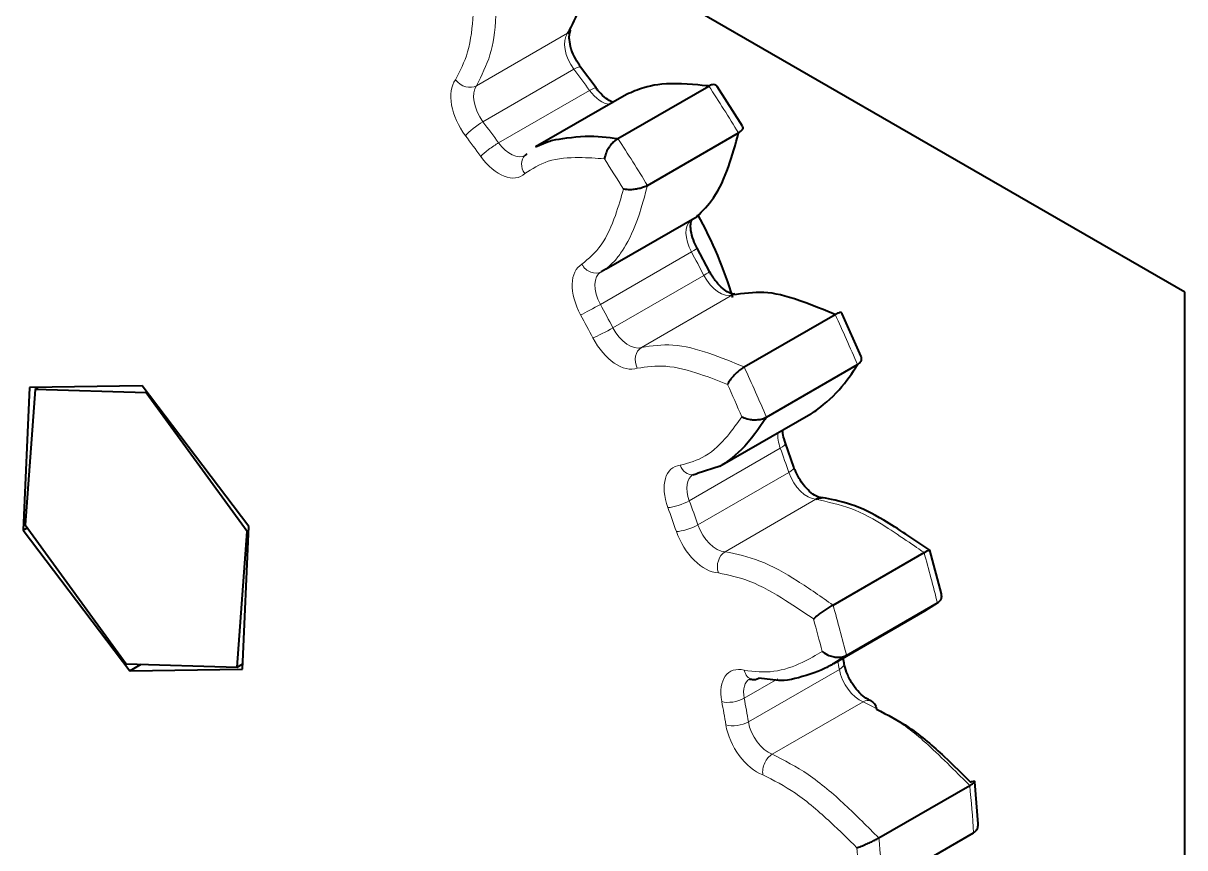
# Model space of a CAD drawing. Header units: inches. Extents: x 0 to 11, y 0 to 8.5.
# Drawn here: x 7.204 to 7.4447, y 6.1361 to 6.3071 of the extents above; entities that cross this region are included whole.
import ezdxf

# ---------------------------------------------------------------- set-up
doc = ezdxf.new("R2010")
doc.units = ezdxf.units.IN
doc.header["$LTSCALE"] = 0.5
doc.header["$MEASUREMENT"] = 0
doc.layers.add('TANGENT_LINES', color=7, linetype='Continuous', lineweight=15)
doc.layers.add('Visible', color=7, linetype='Continuous', lineweight=40)

msp = doc.modelspace()

# ---------------------------------------------------------------- linework, layer by layer
at = {"layer": 'TANGENT_LINES'}
for p, q in [((7.316763573287662, 6.30501241015799), (7.29790739245602, 6.294125789212442)), ((7.299230116350828, 6.286649920875793), (7.31808629718247, 6.297536541821341)), ((7.321320116580147, 6.293151134209235), (7.302463935748507, 6.282264513263688)), ((7.323556033200544, 6.248768250552149), (7.342412214032186, 6.259654871497696)), ((7.326678384796056, 6.257958363889602), (7.324700571177391, 6.25609886007419)), ((7.34500205318035, 6.25479175382504), (7.326145872348708, 6.243905132879493)), ((7.332082740636626, 6.23985207634349), (7.350938921468267, 6.250738697289037)), ((7.341983869385436, 6.208055237437349), (7.360840050217078, 6.218941858382896)), ((7.362623179997287, 6.213906598218359), (7.343766999165645, 6.203019977272811)), ((7.34938265544392, 6.197467175754329), (7.368238836275561, 6.208353796699876)), ((7.373076296827078, 6.173064632081044), (7.354220115995436, 6.162178011135496)), ((7.353355736185167, 6.167069029877386), (7.360357359248628, 6.171111418788273)), ((7.359161707927165, 6.155474367575716), (7.378017888758806, 6.166360988521262))]:
    msp.add_line(p, q, dxfattribs=at)
at = {"layer": 'TANGENT_LINES', "extrusion": (0, 0, -1)}
for centre, major_axis, ratio, start_param, end_param in [((7.320428156683504, 6.300329663112372), (-0.003030782360447963, 0.005249469099347232), 0.5773502727292957, 10.78820646004979, 12.32626066224979), ((7.299214953247907, 6.288082214548631), (-0.004697449011787407, 0.00813622045414454), 0.5773502727292962, 10.78820646004985, 12.32626066224972), ((7.295892190369388, 6.296700892736681), (0.002661419134112933, -0.002006977654008306), 0.7930727882895844, 0.3244301331800986, 1.895226459974868), ((7.323770876113154, 6.295796575320751), (-0.003030782360447963, 0.005249469099347232), 0.5773502727292957, 9.806629818163364, 10.81885317839198), ((7.229687889925963, 6.203707339065369), (-0.08999999917232204, 0.1558845731590408), 0.5773502727292962, 1.363428499280466, 1.394075217622692), ((7.229687889925957, 6.203707339065363), (-0.1079999990067959, 0.1870614877908653), 0.5773502727292964, 1.477762892210798, 1.531068236979555), ((7.302557672677557, 6.283549126757011), (-0.004697449011787407, 0.00813622045414454), 0.5773502727292962, 9.280798976192273, 10.81885317839202), ((7.345573257537308, 6.261172313908093), (-0.003030782360447963, 0.005249469099347232), 0.5773502727292957, 11.039533872337, 12.48707967826186), ((7.340673915082657, 6.258820410173866), (0.002928134612822006, 0.001592839853941643), 0.03588129151235627, 0.01127406352078732, 0.954860911996033), ((7.324360054101711, 6.248924865344353), (-0.004697449011787407, 0.00813622045414454), 0.5773502727292962, 11.03953387233704, 12.57758807453701), ((7.322072615577223, 6.258451823464113), (0.001610273066775265, -0.002918583862343056), 0.816445208504442, 12.55050839337882, 14.12130472017399), ((7.343215794246595, 6.254047350235889), (0.002955923708318536, 0.001540657697774399), 0.06085929637842893, 0.003224356251224347, 0.9540028441045606), ((7.348250310450791, 6.25614542899772), (-0.003030782360447963, 0.005249469099347232), 0.5773502727292957, 9.532126388479345, 11.07018059067897), ((7.321817734251015, 6.247933789228319), (0.002928134612822006, 0.001592839853941643), 0.03588129151235627, 0.954860911996033, 2.525657238790732), ((7.229687889925965, 6.203707339065367), (-0.08999999917232204, 0.1558845731590408), 0.5773502727292962, 1.614755911567646, 1.645402629909881), ((7.324359613414954, 6.243160729290342), (0.002955923708318535, 0.001540657697774401), 0.06085929637843112, 0.9540028441040963, 2.52479917089893), ((7.327037107015196, 6.24389798043398), (-0.004697449011787407, 0.00813622045414454), 0.5773502727292962, 9.532126388479371, 11.0701805906793), ((7.229687889925957, 6.203707339065363), (-0.1079999990067959, 0.1870614877908653), 0.5773502727292964, 1.729090304497984, 1.782395649266738), ((7.364621657737355, 6.219088275425252), (-0.003030782360447963, 0.005249469099347232), 0.5773502727292957, 11.29086128462428, 11.90362512355762), ((7.343408454301759, 6.206840826861511), (-0.004697449011787407, 0.00813622045414454), 0.5773502727292962, 11.29086128462422, 12.82891548682414), ((7.366464835054607, 6.213883451062634), (-0.003030782360447963, 0.005249469099347232), 0.5773502727292957, 9.78345380076643, 11.32150800296649), ((7.229687889925967, 6.203707339065363), (-0.08999999917232204, 0.1558845731590408), 0.5773502727292962, 1.866083323854839, 1.896730042197067), ((7.345251631619011, 6.201636002498893), (-0.004697449011787407, 0.00813622045414454), 0.5773502727292962, 9.783453800766479, 11.32150800296638), ((7.350358201795576, 6.194426346877894), (-0.0001742755224972522, -0.003328774422121365), 0.7645367533211755, 1.110002412041574, 2.680798738836352), ((7.229687889925957, 6.203707339065363), (-0.1079999990067959, 0.1870614877908653), 0.5773502727292964, 1.980417716785171, 2.033723061553927), ((7.355163272808366, 6.164474394012252), (-0.004697449011787407, 0.00813622045414454), 0.5773502727292962, 11.54218869691138, 13.08024289911127), ((7.377269964355407, 6.171666117017836), (-0.003030782360447963, 0.005249469099347232), 0.5773502727292957, 10.03478121305377, 11.57283541525356), ((7.229687889925968, 6.203707339065359), (-0.08999999917232204, 0.1558845731590408), 0.5773502727292962, 2.117410736142017, 2.148057454484246), ((7.378429182118942, 6.163443629339786), (-0.001164162875347355, -0.003123433353022615), 0.6692382808424271, 2.460686800737117, 3.155819770951547), ((7.35605676091981, 6.159418668454096), (-0.004697449011787407, 0.00813622045414454), 0.5773502727292962, 10.03478121305374, 11.57283541525358), ((7.3595730012873, 6.152557008394238), (-0.001164162875347395, -0.003123433353022598), 0.6692382808424304, 0.8898904739423698, 2.460686800737641), ((7.229687889925957, 6.203707339065363), (-0.1079999990067959, 0.1870614877908653), 0.5773502727292964, 2.231745129072351, 2.285050473841108)]:
    msp.add_ellipse(centre, major_axis=major_axis, ratio=ratio, start_param=start_param, end_param=end_param, dxfattribs=at)
at = {"layer": 'TANGENT_LINES'}
for centre, major_axis, ratio, start_param, end_param in [((7.316798478174602, 6.29600056808411), (0.002664714442109198, 0.002002600322861699), 0.1681042630132728, 0.007234243399061153, 0.9450713766064315), ((7.248544070757604, 6.214593960010917), (0.08999999917232204, -0.1558845731590408), 0.5773502727292962, 1.747517435967095, 1.778164154309324), ((7.301571975851862, 6.289443042166825), (0.003030782360447963, -0.005249469099347232), 0.5773502727292957, 9.664887912878923, 11.20294211507887), ((7.319972412027878, 6.291696371724081), (0.002700592031352942, 0.00195394825706929), 0.1435423036501063, 0.006990096874038385, 0.9478977917116025), ((7.248544070757598, 6.21459396001091), (0.1079999990067959, -0.1870614877908653), 0.5773502727292964, 1.61052441661024, 1.663829761378993), ((7.29794229734296, 6.285113947138563), (0.002664714442109198, 0.002002600322861699), 0.1681042630132725, 0.9450713766064306, 2.515867703401063), ((7.227330867322008, 6.202346511447177), (0.0883333325209826, -0.1529978218042435), 0.5773502727292962, 1.747517435967094, 1.778164154309324), ((7.301116231196237, 6.280809750778534), (0.002700592031352942, 0.00195394825706929), 0.1435423036501062, 0.9478977917116015, 2.518694118506529), ((7.304914695281512, 6.284909954375204), (0.003030782360447963, -0.005249469099347232), 0.5773502727292957, 11.17229539673664, 12.56782290612129), ((7.310237539052393, 6.27724705392369), (-0.002319560443649269, 0.002393898590034409), 0.8080482222566662, 12.56621314800917, 13.93697078073689), ((7.227330867322001, 6.202346511447169), (0.1063333323554564, -0.184174736436068), 0.5773502727292964, 1.619726124203699, 1.654628053785529), ((7.248544070757607, 6.214593960010913), (0.08999999917232204, -0.1558845731590408), 0.5773502727292962, 1.496190023679915, 1.526836742022147), ((7.326717076705666, 6.250285692962547), (0.003030782360447963, -0.005249469099347232), 0.5773502727292957, 9.41356050059171, 10.95161470279149), ((7.22733086732201, 6.202346511447173), (0.0883333325209826, -0.1529978218042435), 0.5773502727292962, 1.49619002367991, 1.526836742022144), ((7.248544070757598, 6.21459396001091), (0.1079999990067959, -0.1870614877908653), 0.5773502727292964, 1.359197004323055, 1.412502349091811), ((7.329394129619151, 6.245258808052172), (0.003030782360447963, -0.005249469099347232), 0.5773502727292957, 10.92096798444936, 12.45902218664918), ((7.333561242814719, 6.236878844233789), (-0.001108705793570877, 0.003143546178190083), 0.8117965698192652, 0.1503783120238786, 1.721174638818775), ((7.227330867322001, 6.202346511447169), (0.1063333323554564, -0.184174736436068), 0.5773502727292964, 1.368398711916519, 1.403300641498348), ((7.358760495041903, 6.218861341746377), (-0.003131524279748879, -0.001142220117339202), 0.2376122925301047, 2.207282173153386, 3.125098155474984), ((7.248544070757608, 6.21459396001091), (0.08999999917232204, -0.1558845731590408), 0.5773502727292962, 1.244862611392736, 1.275509329734962), ((7.342448168705136, 6.216762956900642), (-0.0002927614002165607, 0.00332045205862912), 0.7885173735935284, 1.922573386508336, 3.124582440447314), ((7.360510603900255, 6.213919327140443), (-0.003152519292987294, -0.001082928076307007), 0.2614368829906734, 2.21199157204863, 3.143241616761088), ((7.345765476905714, 6.208201654479705), (0.003030782360447963, -0.005249469099347232), 0.5773502727292957, 9.42077775089114, 10.70028729050457), ((7.339904314210261, 6.207974720800831), (-0.00313152427974888, -0.001142220117339201), 0.2376122925301047, 0.6364858463583614, 2.207282173153017), ((7.227330867322012, 6.202346511447169), (0.0883333325209826, -0.1529978218042435), 0.5773502727292962, 1.244862611392729, 1.275509329734958), ((7.341654423068614, 6.203032706194896), (-0.003152519292987296, -0.001082928076307007), 0.2614368829906735, 0.6411952452537588, 2.211991572048609), ((7.347608654222966, 6.202996830117087), (0.003030782360447963, -0.005249469099347232), 0.5773502727292957, 10.66964057216225, 12.20769477436228), ((7.248544070757598, 6.21459396001091), (0.1079999990067959, -0.1870614877908653), 0.5773502727292964, 1.107869592035874, 1.161174936804624), ((7.227330867322001, 6.202346511447169), (0.1063333323554564, -0.184174736436068), 0.5773502727292964, 1.117071299629335, 1.151973229211162), ((7.248544070757609, 6.214593960010906), (0.08999999917232204, -0.1558845731590408), 0.5773502727292962, 0.9935351991055466, 1.00429897752615), ((7.370770144492457, 6.173833693709374), (-0.003288636048250811, -0.0005440441648031914), 0.4455874287470135, 2.271704850885444, 3.141092288553706), ((7.355738578814057, 6.174253757853377), (0.0008263104450334166, 0.003229291278212573), 0.7110440921356875, 2.178267282338956, 3.179941493954964), ((7.357520295412321, 6.165835221630444), (0.003030782360447963, -0.005249469099347232), 0.5773502727292957, 9.42324502365209, 10.44895987821723), ((7.35106559088407, 6.167747517084571), (-0.003275979292459762, -0.0006156872472984565), 0.4244132393313056, 0.6914125100439276, 2.262208836838763), ((7.227330867322013, 6.202346511447166), (0.0883333325209826, -0.1529978218042435), 0.5773502727292962, 0.9935351991055514, 1.024181917447776), ((7.351913963660816, 6.162947072763827), (-0.003288636048250811, -0.0005440441648031919), 0.4455874287470135, 0.7009085240906047, 2.271704850885357), ((7.358413783523766, 6.16077949607229), (0.003030782360447963, -0.005249469099347232), 0.5773502727292957, 10.41831315987512, 11.95636736207507), ((7.248544070757598, 6.21459396001091), (0.1079999990067959, -0.1870614877908653), 0.5773502727292964, 0.8565421797486938, 0.9098475245174451), ((7.227330867322001, 6.202346511447169), (0.1063333323554564, -0.184174736436068), 0.5773502727292964, 0.865743887342153, 0.9006458169239803)]:
    msp.add_ellipse(centre, major_axis=major_axis, ratio=ratio, start_param=start_param, end_param=end_param, dxfattribs=at)
for points, knots in [([(7.302153517814522, 6.317118478734769), (7.302153523364672, 6.317118384355733), (7.302154161291762, 6.317107536552081), (7.302055464134313, 6.307487864389162), (7.301133315722601, 6.3007209628712), (7.298952412173485, 6.29626225866443), (7.29790739245602, 6.294125789212443)], [0, 0, 0, 0, 0.003020031627431453, 0.3471185052100605, 0.6871599225469067, 1, 1, 1, 1]), ([(7.293535167765433, 6.295340065118489), (7.294472425949441, 6.297163634086909), (7.296455135537683, 6.301021277306464), (7.297325433191323, 6.308933283819909), (7.2974145727713, 6.313354009047568), (7.297457120040941, 6.315464068218946)], [0, 0, 0, 0, 0.3190777791466545, 0.6749885814851877, 1, 1, 1, 1]), ([(7.32438710838542, 6.278944101777845), (7.322690475637012, 6.279081583050774), (7.319128749579134, 6.279370196265816), (7.312581770053774, 6.278948581640405), (7.309408767892283, 6.276881715882324), (7.307880516448438, 6.275886226305497)], [0, 0, 0, 0, 0.3204390385785455, 0.6726948272912864, 1, 1, 1, 1]), ([(7.333313167703849, 6.273441608070728), (7.333313150949552, 6.27344152488522), (7.333311229128996, 6.273431982997571), (7.331335975472826, 6.26550213074703), (7.328371017809938, 6.260149763945946), (7.327135994764339, 6.25855081748235), (7.326678384796056, 6.257958363889602)], [0, 0, 0, 0, 0.003413270270860372, 0.3915230214706967, 0.7745425627178097, 1, 1, 1, 1]), ([(7.319715592973268, 6.257090995845921), (7.321129560155509, 6.258285856072639), (7.324097207498243, 6.260793639719458), (7.326791749236534, 6.267213503128901), (7.327836976704085, 6.270908181707215), (7.328336146769931, 6.272672652127741)], [0, 0, 0, 0, 0.322240844380957, 0.6763220515716162, 1, 1, 1, 1]), ([(7.332082740636626, 6.239852076343491), (7.334214163990793, 6.240166172036482), (7.338652538390643, 6.240820229936408), (7.34615495619312, 6.238747154880318), (7.350948534699536, 6.236783225670682), (7.353362080958029, 6.235794395720465)], [0, 0, 0, 0, 0.3144707856922911, 0.6548389750860201, 1, 1, 1, 1]), ([(7.349903318432085, 6.232174502374394), (7.348078216322418, 6.232897730564257), (7.344258161010817, 6.234411493368845), (7.337124526256019, 6.23640857471323), (7.333107367780443, 6.235804296322458), (7.331204220210764, 6.235518016615596)], [0, 0, 0, 0, 0.3249813737217348, 0.6802067765313866, 1, 1, 1, 1]), ([(7.340091146101181, 6.21540212928245), (7.34187832432021, 6.215886631864978), (7.345543272326741, 6.216880196331627), (7.34999228130954, 6.221375906428498), (7.351943424436066, 6.224147920093229), (7.352868640319774, 6.225462385976124)], [0, 0, 0, 0, 0.3335293097794085, 0.6839651278090125, 1, 1, 1, 1]), ([(7.390621715502133, 6.197289866017448), (7.39062163745055, 6.197289928274766), (7.390612650616116, 6.197297096562519), (7.382259901512376, 6.203152827134764), (7.37588997342726, 6.206632962056844), (7.370718720856793, 6.207796040223487), (7.368238836275561, 6.208353796699877)], [0, 0, 0, 0, 0.003006494887968187, 0.3461668632913304, 0.6864530029565982, 1, 1, 1, 1]), ([(7.34938265544392, 6.19746717575433), (7.351782250695568, 6.196965689563974), (7.356786077570043, 6.195919950673319), (7.364497912835037, 6.19149936129306), (7.369336180707979, 6.188106728056514), (7.371765534670492, 6.186403245071901)], [0, 0, 0, 0, 0.3144883666276681, 0.6557961554391504, 1, 1, 1, 1]), ([(7.367717850585561, 6.183530700601309), (7.365875441705063, 6.184798216409993), (7.362009144814491, 6.18745809961059), (7.354676319194866, 6.191686753338605), (7.350144978132666, 6.192622712529031), (7.348001179191621, 6.193065519259701)], [0, 0, 0, 0, 0.3241641868441411, 0.6802588724450525, 1, 1, 1, 1]), ([(7.353381556210102, 6.172892930235184), (7.355416908550564, 6.172651936351406), (7.359492663053344, 6.172169350664682), (7.36542606214195, 6.174340046488513), (7.368211449608324, 6.176016305030575), (7.369513133896534, 6.176799664413613)], [0, 0, 0, 0, 0.346983795941409, 0.6948284778934793, 1, 1, 1, 1]), ([(7.40009790827027, 6.1489859952345), (7.400097835631516, 6.148986076547838), (7.400089436151506, 6.148995479101221), (7.392175142731018, 6.156985315176353), (7.385963903188148, 6.16218840020082), (7.380604524913704, 6.165002701558015), (7.378017888758806, 6.166360988521263)], [0, 0, 0, 0, 0.002963224231943533, 0.3426482600589116, 0.6827374949210399, 1, 1, 1, 1]), ([(7.359161707927165, 6.155474367575716), (7.361670077222302, 6.15419507597152), (7.366867290552517, 6.151544448971962), (7.374361534222538, 6.145046431568916), (7.37894920991548, 6.140414171279157), (7.381241727438629, 6.138099374288952)], [0, 0, 0, 0, 0.3182012968516846, 0.6592968686448093, 1, 1, 1, 1]), ([(7.37671135227338, 6.13606916542338), (7.374967328519235, 6.137804290016216), (7.371290601371188, 6.14146225607348), (7.364164497476585, 6.147668769109336), (7.359457397918789, 6.150058325558789), (7.357215978683345, 6.151196180776045)], [0, 0, 0, 0, 0.3209675368144623, 0.6766593937972871, 1, 1, 1, 1])]:
    msp.add_open_spline(points, degree=3, knots=knots, dxfattribs=at)
at = {"layer": 'Visible'}
for p, q in [((7.444658691220877, 6.251314798840682), (7.320865103440273, 6.322787059193387)), ((7.322673004059231, 6.293650319981151), (7.319463192616711, 6.298003168406972)), ((7.328970874956529, 6.292303619877463), (7.310114694124888, 6.281416998931915)), ((7.327187722981164, 6.283169398591448), (7.346043903812805, 6.294056019536995)), ((7.352980815416047, 6.285701254086712), (7.347787359137773, 6.293948895970062)), ((7.310109890351981, 6.281414223495224), (7.312604763102223, 6.282494063001836)), ((7.333313167703849, 6.273441608070727), (7.35216934853549, 6.284328229016274)), ((7.324725787862747, 6.256113322983257), (7.343581968694389, 6.266999943928804)), ((7.346171717954913, 6.255588007933665), (7.343602049695479, 6.260413250027809)), ((7.324700571177391, 6.25609886007419), (7.323720481995101, 6.255554459949726)), ((7.444658691220877, 5.993112495339844), (7.444658691220877, 6.251314798840682)), ((7.353362080958029, 6.235794395720464), (7.372218261789671, 6.24668101666601)), ((7.377591252571801, 6.237980838867241), (7.373680769663252, 6.246832597488739)), ((7.357961660283277, 6.225383076820378), (7.376817841114919, 6.236269697765924)), ((7.228620322908209, 6.23191195140013), (7.205243164649247, 6.23154326170563)), ((7.250708025580964, 6.202715201141669), (7.228620322908209, 6.23191195140013)), ((7.205243164649247, 6.23154326170563), (7.20395370906304, 6.201977821752669)), ((7.206398234675036, 6.231148722029785), (7.204326587870999, 6.203053812610736)), ((7.206398234675036, 6.231148722029785), (7.207133227939312, 6.231573070583564)), ((7.229402289375639, 6.230441165824235), (7.206398234675036, 6.231148722029785)), ((7.229402289375639, 6.230441165824235), (7.229632458720498, 6.230574054155818)), ((7.250334697272207, 6.201638700199634), (7.229402289375639, 6.230441165824235)), ((7.348341245995556, 6.215206359035808), (7.367197426827198, 6.226092979981356)), ((7.363663123193242, 6.215002255216751), (7.361892019321651, 6.220003561863718)), ((7.348353726362763, 6.215213571865895), (7.343625157946795, 6.213725385401474)), ((7.342704017526709, 6.213437071800445), (7.342740930105353, 6.213442504842014)), ((7.204326587870999, 6.203053812610736), (7.225258995767566, 6.174251346986135)), ((7.20395370906304, 6.201977821752669), (7.20476722583766, 6.202447505875727)), ((7.20395370906304, 6.201977821752669), (7.226041411735793, 6.172781071494208)), ((7.248263050468171, 6.173543790780585), (7.250334697272207, 6.201638700199634)), ((7.249418569994756, 6.173149761188709), (7.250708025580964, 6.202715201141669)), ((7.250334697272207, 6.201638700199634), (7.250669506084251, 6.201832002155025)), ((7.371765534670492, 6.1864032450719), (7.390621715502133, 6.197289866017447)), ((7.391653382525846, 6.197795523632136), (7.3918157558135, 6.197803751122774)), ((7.394236808085584, 6.188759577770694), (7.391833337464809, 6.197771902278621)), ((7.374550240113229, 6.175962579249092), (7.393406420944871, 6.18684920019464)), ((7.390813645098277, 6.1851865223136), (7.393406420944871, 6.18684920019464)), ((7.371957459418577, 6.174299898569024), (7.390813640250219, 6.185186519514571)), ((7.225258995767566, 6.174251346986135), (7.248263050468171, 6.173543790780585)), ((7.226041411735793, 6.172781071494208), (7.228419623604302, 6.174154132739845)), ((7.248263050468171, 6.173543790780585), (7.249466046894386, 6.174238341082578)), ((7.374550240113229, 6.175962579249093), (7.371957464560196, 6.17429990153754)), ((7.374058780540708, 6.174377737874178), (7.373886361279027, 6.175405097412452)), ((7.226041411735793, 6.172781071494208), (7.249418569994756, 6.173149761188709)), ((7.354458836033317, 6.171070638951186), (7.354912268369024, 6.171024466575165)), ((7.360494894363234, 6.170730818580682), (7.356370736316781, 6.171266840158125)), ((7.381241727438629, 6.138099374288951), (7.40009790827027, 6.148985995234499)), ((7.401836450755124, 6.141071901561283), (7.401132631995199, 6.149767154050179)), ((7.382036585714458, 6.128285386975153), (7.400892766546098, 6.1391720079207))]:
    msp.add_line(p, q, dxfattribs=at)
msp.add_arc((7.294410279952801, 6.318494836537327), 0.02610451194695215, 328.903650247739, 354.6987636875364, dxfattribs=at)
at = {"layer": 'Visible', "extrusion": (0, 0, -1)}
for centre, major_axis, ratio, start_param, end_param in [((7.31474837120103, 6.307587513682228), (0.002661419134112946, -0.002006977654008287), 0.7930727882895926, 12.56571929933139, 12.89080074753898), ((7.316107309164459, 6.253601488131848), (-0.02666666642143109, 0.04618802167675692), 0.5773502727292964, 1.604298155451795, 1.9621907346938), ((7.369214382627217, 6.20531296782344), (-0.0001742755224972653, -0.003328774422121364), 0.7645367533211788, 2.680798738836587, 3.138095657192579), ((7.378429182118942, 6.163443629339786), (-0.001164162875347355, -0.003123433353022615), 0.6692382808424271, 9.439005078131132, 10.3146684347116)]:
    msp.add_ellipse(centre, major_axis=major_axis, ratio=ratio, start_param=start_param, end_param=end_param, dxfattribs=at)
at = {"layer": 'Visible'}
for centre, major_axis, ratio, start_param, end_param in [((7.310237539052393, 6.27724705392369), (-0.002319560443649269, 0.002393898590034409), 0.8080482222566662, 12.3661744539421, 12.56621314800917), ((7.352417423646361, 6.247765465179335), (-0.001108705793570883, 0.003143546178190083), 0.8117965698192663, 12.52289943091147, 12.71674892638309), ((7.342448168705136, 6.216762956900642), (-0.0002927614002165607, 0.00332045205862912), 0.7885173735935284, 9.407767747626899, 9.77655502048266), ((7.355738578814057, 6.174253757853377), (0.0008263104450334166, 0.003229291278212573), 0.7110440921356875, 9.463126801134548, 10.0322489163137)]:
    msp.add_ellipse(centre, major_axis=major_axis, ratio=ratio, start_param=start_param, end_param=end_param, dxfattribs=at)
for points, knots in [([(7.319463192616711, 6.298003168406972), (7.319110543160665, 6.298513618765565), (7.318370804616895, 6.299584369899473), (7.317465000924751, 6.301678078786401), (7.317092706652056, 6.30361605073587), (7.317100770456818, 6.304799635741521), (7.317350417646708, 6.305506110542181), (7.317397861410559, 6.30556558275537), (7.317409790335143, 6.30558053602822)], [0, 0, 0, 0, 0.2126424909438382, 0.4460515786940698, 0.6622554389951268, 0.8321350334725274, 0.9577932195219615, 1, 1, 1, 1]), ([(7.346043903812805, 6.294056019536995), (7.346043827624197, 6.294056033527392), (7.346035081609495, 6.294057639544504), (7.33837789262899, 6.294887983654768), (7.33278720084801, 6.29397921362409), (7.330119605195883, 6.292807515532342), (7.328966071183622, 6.292300844440771)], [0, 0, 0, 0, 0.003188008809664322, 0.3659651031888387, 0.7258277063658701, 1, 1, 1, 1]), ([(7.326246222631912, 6.290645239840415), (7.326059644801036, 6.290714089583407), (7.32558976484658, 6.290887481641563), (7.324357035478206, 6.291680524176392), (7.323054721083103, 6.293117687525649), (7.322773971182533, 6.293509434551772), (7.322673004059231, 6.293650319981151)], [0, 0, 0, 0, 0.1914022313314989, 0.4820297852056761, 0.8137204592484979, 1, 1, 1, 1]), ([(7.347783549766683, 6.293954653089713), (7.347767072325818, 6.293983844204198), (7.347717152583701, 6.294072281050619), (7.347282694791764, 6.29440506221778), (7.346705769491235, 6.294369790614804), (7.346274047315897, 6.29416512381203), (7.346043903812805, 6.294056019536995)], [0, 0, 0, 0, 0.1310947666189586, 0.3971622168951039, 0.6786377741855354, 1, 1, 1, 1]), ([(7.352985585147978, 6.285693328017018), (7.353001970822125, 6.28567068373301), (7.35305156279901, 6.285602149792993), (7.353099313128364, 6.285145560340376), (7.352764418367403, 6.284726978036137), (7.352378378126852, 6.28446829719014), (7.35216934853549, 6.284328229016275)], [0, 0, 0, 0, 0.1251324940380496, 0.3787190991568852, 0.6635944153408994, 1, 1, 1, 1]), ([(7.312604763102223, 6.282494063001836), (7.31289301976525, 6.282596157590591), (7.313868664602648, 6.282941710950572), (7.320770254208783, 6.283980988305322), (7.325042795414493, 6.283440658368762), (7.327187722981164, 6.283169398591449)], [0, 0, 0, 0, 0.1727508305309819, 0.5846992544558507, 1, 1, 1, 1]), ([(7.327187722981164, 6.283169398591449), (7.326941867500271, 6.283001905113839), (7.326438015502951, 6.282658646859336), (7.32576604109765, 6.281929319444767), (7.325157241400914, 6.281030312104262), (7.324677221593325, 6.280168928993159), (7.324391931249925, 6.27899625542008), (7.324387731109637, 6.278950835812363), (7.32438710838542, 6.278944101777845)], [0, 0, 0, 0, 0.18010177348196, 0.3690974793825753, 0.5641722525030544, 0.7655436138255599, 0.9652388587907553, 1, 1, 1, 1]), ([(7.343556752009032, 6.266985481019737), (7.344745992347987, 6.268151135975085), (7.347333842720372, 6.270687663295476), (7.350326889450055, 6.277317818216368), (7.351552490899545, 6.281981134599244), (7.35216934853549, 6.284328229016275)], [0, 0, 0, 0, 0.2969313343977421, 0.6461384121642868, 1, 1, 1, 1]), ([(7.333313167703849, 6.273441608070728), (7.333045941214259, 6.273307949419237), (7.332498402599519, 6.273034087074983), (7.331544680148855, 6.272757291631661), (7.330479596070263, 6.272583885350558), (7.32952020482607, 6.272494956972982), (7.328383265330745, 6.272659091533232), (7.328342177271024, 6.272670916565819), (7.328336146769931, 6.272672652127741)], [0, 0, 0, 0, 0.1820663457831348, 0.3730481768994747, 0.5692470051782892, 0.770055477217956, 0.9662510056366518, 1, 1, 1, 1]), ([(7.343602049695479, 6.260413250027809), (7.343327084701115, 6.260961370396584), (7.342764713761563, 6.26208241115848), (7.342272993731813, 6.264092643430124), (7.342221991849606, 6.265399345959227), (7.342442404559974, 6.266270095892255), (7.342538889478268, 6.266399592411367), (7.342569982883587, 6.266441324195228)], [0, 0, 0, 0, 0.2583609239310071, 0.5284115378795892, 0.7476772941447046, 0.9186860257227191, 1, 1, 1, 1]), ([(7.351311769829796, 6.25091001167698), (7.351271559493423, 6.250904574763857), (7.351140860552349, 6.250886902720993), (7.350350762048778, 6.251069055467632), (7.349180461349907, 6.251800842843116), (7.34787961884307, 6.252969851272381), (7.346585692009192, 6.254793413383323), (7.346286516805437, 6.255367659484123), (7.346171717954913, 6.255588007933665)], [0, 0, 0, 0, 0.06185581322435291, 0.2010550026874143, 0.3912313037478993, 0.6099525665906722, 0.8503318575782954, 1, 1, 1, 1]), ([(7.372218261789671, 6.246681016666011), (7.372218183022491, 6.246681056436445), (7.37220914293766, 6.246685620876784), (7.363930545093464, 6.250076087468736), (7.357753555706667, 6.2516066305516), (7.353149776521903, 6.251020278746329), (7.350938921468267, 6.250738697289038)], [0, 0, 0, 0, 0.003024604847490337, 0.3471329626467241, 0.686476190330433, 1, 1, 1, 1]), ([(7.373676282038863, 6.24684224639123), (7.373670067934931, 6.246861112552556), (7.373650426716368, 6.246920743740278), (7.37333044166598, 6.247124003639404), (7.372846406335173, 6.246998900312189), (7.372440807803819, 6.246793640008722), (7.372218261789671, 6.246681016666011)], [0, 0, 0, 0, 0.1113808115500942, 0.3520467130179235, 0.6444774568315706, 1, 1, 1, 1]), ([(7.376817841114919, 6.236269697765925), (7.377028001766968, 6.236419070068711), (7.377427654319042, 6.23670312429787), (7.37773670593049, 6.237234469394582), (7.377654178071849, 6.237853331213258), (7.377607580278065, 6.237947240675793), (7.377592861005917, 6.237976904718315)], [0, 0, 0, 0, 0.3130795724046515, 0.5953685853825841, 0.8721853670012937, 1, 1, 1, 1]), ([(7.353362080958029, 6.235794395720465), (7.353109700472032, 6.235632787808893), (7.352592705982116, 6.235301738443171), (7.351837861575157, 6.234655908819255), (7.351091492163354, 6.233884706158134), (7.35047075077282, 6.233172256446059), (7.349921427146806, 6.232217107494585), (7.34990561686688, 6.232179909996759), (7.349903318432085, 6.232174502374394)], [0, 0, 0, 0, 0.1836788963610904, 0.3762611715304229, 0.5733893996712801, 0.773791038891929, 0.9671146526283738, 1, 1, 1, 1]), ([(7.367209907194404, 6.226100192811442), (7.367492639356653, 6.226254656757461), (7.36842298054554, 6.22676292638634), (7.37353574820969, 6.231093429416531), (7.375724225635531, 6.23454493026061), (7.376817841114919, 6.236269697765925)], [0, 0, 0, 0, 0.1792606162781335, 0.5898640378998189, 1, 1, 1, 1]), ([(7.357961660283277, 6.225383076820378), (7.35796162240325, 6.225383011431882), (7.357957263416687, 6.225375486950175), (7.35416833955651, 6.21940090747945), (7.349615320948613, 6.215952800012862), (7.348647767415438, 6.21538586447474), (7.348353726362763, 6.215213571865895)], [0, 0, 0, 0, 0.00358240548896242, 0.4122398634341161, 0.8213787626727391, 1, 1, 1, 1]), ([(7.352868640319774, 6.225462385976124), (7.352874792341168, 6.225458640164394), (7.352915955192359, 6.225433577135355), (7.354077606996955, 6.224946093515849), (7.35507795406012, 6.224839694731435), (7.356168587662392, 6.224835122617325), (7.357143703753565, 6.225000917474421), (7.357693428660783, 6.225257755708932), (7.357961660283277, 6.225383076820378)], [0, 0, 0, 0, 0.03564566659515846, 0.2385032781569167, 0.4404354394922835, 0.6344922486138427, 0.821654911571532, 1, 1, 1, 1]), ([(7.361892019321651, 6.220003561863718), (7.361711896229693, 6.220577787066156), (7.361384870140873, 6.221620333138474), (7.361335596817231, 6.222424998866909), (7.361313462806655, 6.222786461793018)], [0, 0, 0, 0, 0.5507912002019881, 1, 1, 1, 1]), ([(7.369388658149714, 6.208641742245562), (7.369195010990201, 6.208674067230817), (7.36872213400844, 6.208753003278736), (7.367522497873952, 6.209422826739441), (7.366206303077591, 6.210630882073676), (7.364912424262303, 6.212234457461215), (7.363866414291879, 6.21438991174445), (7.363714108174783, 6.214848680757067), (7.363663123193242, 6.215002255216751)], [0, 0, 0, 0, 0.1130925321306348, 0.2761664843841497, 0.4652304788635431, 0.6743464611990853, 0.8909863899039477, 1, 1, 1, 1]), ([(7.391808074240907, 6.197811734405137), (7.388492226314939, 6.200046518855404), (7.382457780153223, 6.204113558945682), (7.375971827148021, 6.207430764931389), (7.369871215486071, 6.208686987303789), (7.36890863264758, 6.208683209982274), (7.36861688299756, 6.208682065112258)], [0, 0, 0, 0, 0.3513412289147612, 0.6393989644920023, 0.8907052757440332, 1, 1, 1, 1]), ([(7.390621715502133, 6.197289866017448), (7.39084026535439, 6.197413837139951), (7.39123079074188, 6.197635360376657), (7.391524181940929, 6.197746556314088), (7.391653382525846, 6.197795523632136)], [0, 0, 0, 0, 0.5596303320043802, 1, 1, 1, 1]), ([(7.3918157558135, 6.197803751122774), (7.391820268140093, 6.197799274781609), (7.391828158183347, 6.197791447660792), (7.391829878116527, 6.197784373493686), (7.391830614417556, 6.197781345052482)], [0, 0, 0, 0, 0.5719013758967701, 1, 1, 1, 1]), ([(7.393406420944871, 6.18684920019464), (7.393618208041348, 6.187010080051427), (7.394031398328249, 6.187323951837232), (7.394339425511339, 6.187917792644988), (7.394254222984028, 6.188709394104464), (7.394238826427236, 6.188754500375314), (7.394235838942997, 6.188763252609665)], [0, 0, 0, 0, 0.3162155545091124, 0.6169270832044503, 0.9256701146479779, 1, 1, 1, 1]), ([(7.367717850585561, 6.183530700601309), (7.367721709757517, 6.183534330272002), (7.367748694828013, 6.183559710566178), (7.368537860398851, 6.18423086939671), (7.369279435550953, 6.184772889205874), (7.370149423443843, 6.185386612089147), (7.370978597182677, 6.1859331532926), (7.371507322593258, 6.186248997273691), (7.371765534670492, 6.186403245071901)], [0, 0, 0, 0, 0.03156922524980684, 0.2207462581176517, 0.4206648775119768, 0.6191584872814043, 0.8140095480037326, 1, 1, 1, 1]), ([(7.369513133896534, 6.176799664413613), (7.369519030311081, 6.176794188556866), (7.369557951050244, 6.176758043813233), (7.370680573246056, 6.175989933824105), (7.371679714438672, 6.175702063636212), (7.372760247025344, 6.17553786191162), (7.373735343339853, 6.175603218258517), (7.374282856871914, 6.175844666024251), (7.374550240113229, 6.175962579249093)], [0, 0, 0, 0, 0.03733157163809027, 0.2464162502202526, 0.4495254424370183, 0.6414985308590927, 0.8249225284456732, 1, 1, 1, 1]), ([(7.371957464560196, 6.17429990153754), (7.371215790180806, 6.173862225409414), (7.369384955039772, 6.172781814843763), (7.363186117355487, 6.170812073408149), (7.36125112973115, 6.170753651238742), (7.360494894363234, 6.170730818580682)], [0, 0, 0, 0, 0.2931991459305669, 0.7237668100832445, 1, 1, 1, 1]), ([(7.379593344994289, 6.166567062692809), (7.379262980042411, 6.166721389373063), (7.378527748531399, 6.167064845413627), (7.377199719377751, 6.168195610019718), (7.375861922988238, 6.169861891187418), (7.374762656920595, 6.171789037385658), (7.374145586300903, 6.173825649444215), (7.374080397046619, 6.174240255951519), (7.374058780540708, 6.174377737874178)], [0, 0, 0, 0, 0.1421253749537898, 0.3163018764140145, 0.5108149364456818, 0.714380591365867, 0.9052897029930735, 1, 1, 1, 1]), ([(7.380786204722897, 6.164804456957979), (7.38302762395834, 6.163666601740723), (7.387734723516136, 6.16127704529127), (7.394860827410739, 6.155070532255414), (7.398537554558787, 6.151412566198149), (7.400281578312931, 6.149677441605314)], [0, 0, 0, 0, 0.3233406062027122, 0.6790324631855371, 1, 1, 1, 1]), ([(7.40009790827027, 6.1489859952345), (7.400307389905946, 6.149112257356404), (7.400681989696293, 6.149338042133391), (7.401056922188227, 6.149611627406348), (7.401110641007435, 6.149734775442543), (7.401131133299035, 6.149781753121967)], [0, 0, 0, 0, 0.4396851294710538, 0.786254875212914, 1, 1, 1, 1]), ([(7.400805210955616, 6.149814975700981), (7.400586024672683, 6.149758728086017), (7.400317680448229, 6.149689865553136), (7.400287167902062, 6.149679365169201), (7.400281578312931, 6.149677441605314)], [0, 0, 0, 0, 0.8168101377153548, 1, 1, 1, 1]), ([(7.401131133299035, 6.149781753121967), (7.401131796122264, 6.149787874349229), (7.401134777385388, 6.149815406560392), (7.400885820842723, 6.14983849722408), (7.400827659317843, 6.149821526010002), (7.400805210955616, 6.149814975700981)], [0, 0, 0, 0, 0.1493324740752637, 0.6716713876288541, 1, 1, 1, 1]), ([(7.400892766546098, 6.139172007920701), (7.401108354217368, 6.139332394952665), (7.401537299772951, 6.139651510160546), (7.401839322097418, 6.14041078298932), (7.40183728588454, 6.140858912252876), (7.401836311415323, 6.141073373214842)], [0, 0, 0, 0, 0.3450696891633734, 0.6865703806795546, 1, 1, 1, 1]), ([(7.37671135227338, 6.13606916542338), (7.376716441294227, 6.136070658833616), (7.376752024036545, 6.136081100848537), (7.37773193319722, 6.136420237604503), (7.378577027588344, 6.136781402082383), (7.379548592524913, 6.137217497288908), (7.380440279498166, 6.137654681504829), (7.380978757236974, 6.137953462190098), (7.381241727438629, 6.138099374288952)], [0, 0, 0, 0, 0.0315815918593188, 0.2208204051000886, 0.4207665927564755, 0.6192478063521609, 0.8140564150980967, 1, 1, 1, 1])]:
    msp.add_open_spline(points, degree=3, knots=knots, dxfattribs=at)

doc.saveas('drawing.dxf')
